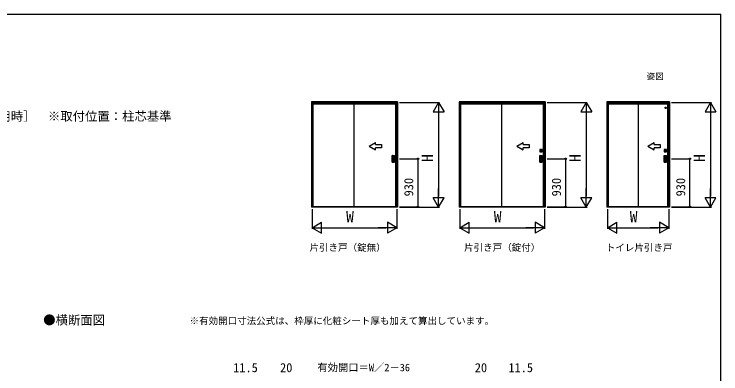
# Model space of a CAD drawing. Units: millimetres, scale not verified. Extents: x -525 to 525, y -783 to 779.
# Drawn here: x -161 to 525, y 398 to 747 of the extents above; entities that cross this region are included whole.
import ezdxf
from ezdxf.enums import TextEntityAlignment as Align

# ---------------------------------------------------------------- set-up
doc = ezdxf.new("R2010")
doc.units = ezdxf.units.MM
doc.header["$LTSCALE"] = 4
for name, color, linetype in [('0-2_USER1', 3, 'Continuous'), ('0-7_YKK_A1', 4, 'Continuous'), ('0-8_YKK_D', 6, 'Continuous'), ('0-9_YKK_ZWAK', 7, 'Continuous')]:
    doc.layers.add(name, color=color, linetype=linetype)
doc.styles.add('ＭＳ ゴシック', font='')
doc.styles.get('ＭＳ ゴシック').set_extended_font_data('MS Gothic')

msp = doc.modelspace()

# ---------------------------------------------------------------- linework, layer by layer
at = {"layer": '0-7_YKK_A1'}
for p, q in [((211.1, 661.7), (127.8, 661.7)), ((127.8, 661.7), (127.8, 559.475)), ((127.8, 661.125), (128.175, 661.125)), ((129, 661.7), (129, 559.475)), ((209.9, 660.5), (129, 660.5)), ((129.375, 660.5), (129.375, 659.625)), ((129.375, 659.925), (209.525, 659.925)), ((129.375, 659.775), (209.525, 659.775)), ((129.375, 559.675), (129.375, 659.625)), ((209.525, 660.5), (209.525, 659.625)), ((209.525, 559.675), (209.525, 659.625)), ((209.9, 661.7), (209.9, 559.475)), ((211.1, 661.125), (210.725, 661.125)), ((211.1, 661.7), (211.1, 559.475)), ((354.4, 661.7), (271.1, 661.7)), ((271.1, 661.7), (271.1, 559.475)), ((271.1, 661.125), (271.475, 661.125)), ((272.3, 661.7), (272.3, 559.475)), ((353.2, 660.5), (272.3, 660.5)), ((272.675, 660.5), (272.675, 659.625)), ((272.675, 659.925), (352.825, 659.925)), ((272.675, 659.775), (352.825, 659.775)), ((272.675, 559.675), (272.675, 659.625)), ((352.825, 660.5), (352.825, 659.625)), ((352.825, 559.675), (352.825, 659.625)), ((353.2, 661.7), (353.2, 559.475)), ((354.4, 661.125), (354.025, 661.125)), ((354.4, 661.7), (354.4, 559.475)), ((475, 661.7), (414.4, 661.7)), ((414.4, 661.7), (414.4, 559.475)), ((414.4, 661.125), (414.775, 661.125)), ((415.6, 661.7), (415.6, 559.475)), ((473.8, 660.5), (415.6, 660.5)), ((415.975, 660.5), (415.975, 659.625)), ((415.975, 659.925), (473.425, 659.925)), ((415.975, 659.775), (473.425, 659.775)), ((415.975, 559.675), (415.975, 659.625)), ((473.425, 660.5), (473.425, 659.625)), ((473.425, 559.675), (473.425, 659.625)), ((473.8, 661.7), (473.8, 559.475)), ((475, 661.125), (474.625, 661.125)), ((475, 661.7), (475, 559.475)), ((183.751, 618.561), (189.751, 622.025)), ((183.751, 618.561), (189.751, 615.097)), ((189.751, 620.061), (189.751, 622.025)), ((327.051, 618.561), (333.051, 622.025)), ((327.051, 618.561), (333.051, 615.097)), ((333.051, 620.061), (333.051, 622.025)), ((454.2, 618.561), (460.2, 622.025)), ((454.2, 618.561), (460.2, 615.097)), ((460.2, 620.061), (460.2, 622.025)), ((189.751, 615.097), (189.751, 617.061)), ((333.051, 615.097), (333.051, 617.061)), ((349.4, 615.25), (349.4, 613.2)), ((351.475, 615.275), (349.425, 615.275)), ((349.425, 613.175), (351.475, 613.175)), ((349.662, 613.463), (349.662, 614.988)), ((349.667, 613.468), (349.667, 614.983)), ((349.687, 615.013), (351.212, 615.013)), ((351.212, 613.438), (349.687, 613.438)), ((349.692, 615.008), (351.207, 615.008)), ((350.3, 613.443), (349.692, 613.443)), ((349.782, 614.33), (349.782, 614.12)), ((350.09, 614.33), (349.782, 614.33)), ((349.782, 614.12), (349.82, 614.158)), ((350.09, 614.12), (349.782, 614.12)), ((349.82, 614.293), (350.081, 614.293)), ((350.081, 614.158), (349.82, 614.158)), ((350.3, 613.455), (350.3, 613.443)), ((350.6, 613.455), (350.3, 613.455)), ((350.387, 614.013), (350.387, 614.438)), ((350.512, 614.438), (350.512, 614.013)), ((350.6, 613.443), (350.6, 613.455)), ((351.207, 613.443), (350.6, 613.443)), ((350.81, 614.33), (351.117, 614.33)), ((350.81, 614.12), (351.117, 614.12)), ((351.08, 614.293), (350.819, 614.293)), ((350.819, 614.158), (351.08, 614.158)), ((351.117, 614.12), (351.08, 614.158)), ((351.117, 614.33), (351.117, 614.12)), ((351.232, 614.983), (351.232, 613.468)), ((351.237, 614.988), (351.237, 613.463)), ((351.5, 613.2), (351.5, 615.25)), ((460.2, 615.097), (460.2, 617.061)), ((470, 615.25), (470, 613.2)), ((472.075, 615.275), (470.025, 615.275)), ((470.025, 613.175), (472.075, 613.175)), ((470.262, 613.463), (470.262, 614.988)), ((470.267, 613.468), (470.267, 614.983)), ((470.287, 615.013), (471.812, 615.013)), ((471.812, 613.438), (470.287, 613.438)), ((470.292, 615.008), (471.807, 615.008)), ((470.9, 613.443), (470.292, 613.443)), ((470.382, 614.33), (470.382, 614.12)), ((470.69, 614.33), (470.382, 614.33)), ((470.382, 614.12), (470.42, 614.158)), ((470.69, 614.12), (470.382, 614.12)), ((470.42, 614.293), (470.681, 614.293)), ((470.681, 614.158), (470.42, 614.158)), ((470.9, 613.455), (470.9, 613.443)), ((471.2, 613.455), (470.9, 613.455)), ((470.987, 614.013), (470.987, 614.438)), ((471.112, 614.438), (471.112, 614.013)), ((471.2, 613.443), (471.2, 613.455)), ((471.807, 613.443), (471.2, 613.443)), ((471.41, 614.33), (471.717, 614.33)), ((471.41, 614.12), (471.717, 614.12)), ((471.68, 614.293), (471.419, 614.293)), ((471.419, 614.158), (471.68, 614.158)), ((471.717, 614.12), (471.68, 614.158)), ((471.717, 614.33), (471.717, 614.12)), ((471.832, 614.983), (471.832, 613.468)), ((471.837, 614.988), (471.837, 613.463)), ((472.1, 613.2), (472.1, 615.25)), ((206.15, 603.175), (206.15, 609.575)), ((206.2, 609.625), (208.2, 609.625)), ((206.45, 609.075), (206.45, 603.675)), ((207.9, 609.125), (206.5, 609.125)), ((206.5, 603.625), (207.9, 603.625)), ((207.95, 603.675), (207.95, 609.075)), ((208.25, 603.175), (208.25, 609.575)), ((349.45, 603.175), (349.45, 609.575)), ((349.5, 609.625), (351.5, 609.625)), ((349.75, 609.075), (349.75, 603.675)), ((351.2, 609.125), (349.8, 609.125)), ((349.8, 603.625), (351.2, 603.625)), ((351.25, 603.675), (351.25, 609.075)), ((351.55, 603.175), (351.55, 609.575)), ((470.05, 603.175), (470.05, 609.575)), ((470.1, 609.625), (472.1, 609.625)), ((470.35, 609.075), (470.35, 603.675)), ((471.8, 609.125), (470.4, 609.125)), ((470.4, 603.625), (471.8, 603.625)), ((471.85, 603.675), (471.85, 609.075)), ((472.15, 603.175), (472.15, 609.575)), ((206.2, 603.125), (208.2, 603.125)), ((349.5, 603.125), (351.5, 603.125)), ((470.1, 603.125), (472.1, 603.125)), ((211.1, 559.475), (127.8, 559.475)), ((128.375, 559.85), (128.375, 559.475)), ((129.375, 559.475), (129.375, 559.675)), ((209.525, 559.675), (129.375, 559.675)), ((209.525, 559.475), (209.525, 559.675)), ((210.525, 559.85), (210.525, 559.475)), ((354.4, 559.475), (271.1, 559.475)), ((271.675, 559.85), (271.675, 559.475)), ((272.675, 559.475), (272.675, 559.675)), ((352.825, 559.675), (272.675, 559.675)), ((352.825, 559.475), (352.825, 559.675)), ((353.825, 559.85), (353.825, 559.475)), ((475, 559.475), (414.4, 559.475)), ((414.975, 559.85), (414.975, 559.475)), ((415.975, 559.475), (415.975, 559.675)), ((473.425, 559.675), (415.975, 559.675)), ((473.425, 559.475), (473.425, 559.675)), ((474.425, 559.85), (474.425, 559.475))]:
    msp.add_line(p, q, dxfattribs=at)
for points in [[(168.7, 659.775), (168.7, 559.875), (209.7, 559.875)], [(312, 659.775), (312, 559.875), (352.825, 559.875)], [(444.7, 659.775), (444.7, 559.875), (473.425, 559.875)], [(189.751, 620.061), (195.751, 620.061), (195.751, 617.061), (189.751, 617.061)], [(333.051, 620.061), (339.051, 620.061), (339.051, 617.061), (333.051, 617.061)], [(460.2, 620.061), (466.2, 620.061), (466.2, 617.061), (460.2, 617.061)], [(349.82, 614.158), (349.82, 614.293), (349.782, 614.33)], [(351.08, 614.158), (351.08, 614.293), (351.117, 614.33)], [(470.42, 614.158), (470.42, 614.293), (470.382, 614.33)], [(471.68, 614.158), (471.68, 614.293), (471.717, 614.33)]]:
    msp.add_lwpolyline(points, dxfattribs=at)
for centre, radius in [((471.35, 655.825), 0.75), ((350.45, 614.225), 0.362), ((350.45, 614.225), 0.3), ((350.45, 614.225), 0.295), ((471.05, 614.225), 0.362), ((471.05, 614.225), 0.3), ((471.05, 614.225), 0.295)]:
    msp.add_circle(centre, radius, dxfattribs=at)
for centre, radius, start, end in [((349.425, 615.25), 0.025, 90, 180), ((349.425, 613.2), 0.025, 180, 270), ((349.687, 614.988), 0.025, 90, 180), ((349.687, 613.463), 0.025, 180, 270), ((349.692, 614.983), 0.025, 90, 180), ((349.692, 613.468), 0.025, 180, 270), ((350.45, 614.225), 0.375, 163.7398, 196.2602), ((350.45, 614.438), 0.0625, 90, 180), ((350.45, 614.013), 0.0625, 180, 270), ((350.45, 614.438), 0.0625, 0, 90), ((350.45, 614.013), 0.0625, 270, 0), ((350.45, 614.225), 0.375, 343.7398, 16.2602), ((351.207, 614.983), 0.025, 0, 90), ((351.207, 613.468), 0.025, 270, 0), ((351.212, 614.988), 0.025, 0, 90), ((351.212, 613.463), 0.025, 270, 0), ((351.475, 615.25), 0.025, 0, 90), ((351.475, 613.2), 0.025, 270, 0), ((470.025, 615.25), 0.025, 90, 180), ((470.025, 613.2), 0.025, 180, 270), ((470.287, 614.988), 0.025, 90, 180), ((470.287, 613.463), 0.025, 180, 270), ((470.292, 614.983), 0.025, 90, 180), ((470.292, 613.468), 0.025, 180, 270), ((471.05, 614.225), 0.375, 163.7398, 196.2602), ((471.05, 614.438), 0.0625, 90, 180), ((471.05, 614.013), 0.0625, 180, 270), ((471.05, 614.438), 0.0625, 0, 90), ((471.05, 614.013), 0.0625, 270, 0), ((471.05, 614.225), 0.375, 343.7398, 16.2602), ((471.807, 614.983), 0.025, 0, 90), ((471.807, 613.468), 0.025, 270, 0), ((471.812, 614.988), 0.025, 0, 90), ((471.812, 613.463), 0.025, 270, 0), ((472.075, 615.25), 0.025, 0, 90), ((472.075, 613.2), 0.025, 270, 0), ((206.2, 609.575), 0.05, 90, 180), ((206.5, 609.075), 0.05, 90, 180), ((206.5, 603.675), 0.05, 180, 270), ((207.9, 609.075), 0.05, 360, 90), ((207.9, 603.675), 0.05, 270, 360), ((208.2, 609.575), 0.05, 0, 90), ((349.5, 609.575), 0.05, 90, 180), ((349.8, 609.075), 0.05, 90, 180), ((349.8, 603.675), 0.05, 180, 270), ((351.2, 609.075), 0.05, 360, 90), ((351.2, 603.675), 0.05, 270, 360), ((351.5, 609.575), 0.05, 0, 90), ((470.1, 609.575), 0.05, 90, 180), ((470.4, 609.075), 0.05, 90, 180), ((470.4, 603.675), 0.05, 180, 270), ((471.8, 609.075), 0.05, 360, 90), ((471.8, 603.675), 0.05, 270, 360), ((472.1, 609.575), 0.05, 0, 90), ((206.2, 603.175), 0.05, 180, 270), ((208.2, 603.175), 0.05, 270, 0), ((349.5, 603.175), 0.05, 180, 270), ((351.5, 603.175), 0.05, 270, 0), ((470.1, 603.175), 0.05, 180, 270), ((472.1, 603.175), 0.05, 270, 0)]:
    msp.add_arc(centre, radius, start, end, dxfattribs=at)
at = {"layer": '0-8_YKK_D'}
for p, q in [((213.1, 661.125), (252.1, 661.125)), ((251.1, 661.125), (245.85, 652.032)), ((251.1, 661.125), (256.35, 652.032)), ((251.1, 661.125), (251.1, 642.938)), ((356.4, 661.125), (395.4, 661.125)), ((394.4, 661.125), (389.15, 652.032)), ((394.4, 661.125), (399.65, 652.032)), ((394.4, 661.125), (394.4, 642.938)), ((477, 661.125), (516, 661.125)), ((515, 661.125), (509.75, 652.032)), ((515, 661.125), (520.25, 652.032)), ((515, 661.125), (515, 642.938)), ((245.85, 652.032), (256.35, 652.032)), ((389.15, 652.032), (399.65, 652.032)), ((509.75, 652.032), (520.25, 652.032)), ((251.1, 650.625), (251.1, 569.975)), ((394.4, 650.625), (394.4, 569.975)), ((515, 650.625), (515, 569.975)), ((213.1, 606.375), (232.1, 606.375)), ((231.1, 559.875), (231.1, 606.375)), ((356.4, 606.375), (375.4, 606.375)), ((374.4, 559.875), (374.4, 606.375)), ((477, 606.375), (496, 606.375)), ((495, 559.875), (495, 606.375)), ((251.1, 559.475), (251.1, 577.662)), ((394.4, 559.475), (394.4, 577.662)), ((515, 559.475), (515, 577.662)), ((251.1, 559.475), (245.85, 568.568)), ((256.35, 568.568), (245.85, 568.568)), ((251.1, 559.475), (256.35, 568.568)), ((394.4, 559.475), (389.15, 568.568)), ((399.65, 568.568), (389.15, 568.568)), ((394.4, 559.475), (399.65, 568.568)), ((515, 559.475), (509.75, 568.568)), ((520.25, 568.568), (509.75, 568.568)), ((515, 559.475), (520.25, 568.568)), ((128.375, 557.475), (128.375, 538.475)), ((210.525, 557.475), (210.525, 538.475)), ((213.1, 559.875), (232.1, 559.875)), ((213.1, 559.475), (252.1, 559.475)), ((271.675, 557.475), (271.675, 538.475)), ((353.825, 557.475), (353.825, 538.475)), ((356.4, 559.875), (375.4, 559.875)), ((356.4, 559.475), (395.4, 559.475)), ((414.975, 557.475), (414.975, 538.475)), ((474.425, 557.475), (474.425, 538.475)), ((477, 559.875), (496, 559.875)), ((477, 559.475), (516, 559.475)), ((128.375, 539.475), (137.468, 544.725)), ((137.468, 534.225), (137.468, 544.725)), ((210.525, 539.475), (201.432, 544.725)), ((201.432, 544.725), (201.432, 534.225)), ((271.675, 539.475), (280.768, 544.725)), ((280.768, 534.225), (280.768, 544.725)), ((353.825, 539.475), (344.732, 544.725)), ((344.732, 544.725), (344.732, 534.225)), ((414.975, 539.475), (424.068, 544.725)), ((424.068, 534.225), (424.068, 544.725)), ((474.425, 539.475), (465.332, 544.725)), ((465.332, 544.725), (465.332, 534.225)), ((128.375, 539.475), (137.468, 534.225)), ((128.375, 539.475), (146.562, 539.475)), ((138.875, 539.475), (200.025, 539.475)), ((210.525, 539.475), (192.338, 539.475)), ((210.525, 539.475), (201.432, 534.225)), ((271.675, 539.475), (280.768, 534.225)), ((271.675, 539.475), (289.862, 539.475)), ((282.175, 539.475), (343.325, 539.475)), ((353.825, 539.475), (335.638, 539.475)), ((353.825, 539.475), (344.732, 534.225)), ((414.975, 539.475), (424.068, 534.225)), ((414.975, 539.475), (433.162, 539.475)), ((425.475, 539.475), (463.925, 539.475)), ((474.425, 539.475), (456.238, 539.475)), ((474.425, 539.475), (465.332, 534.225))]:
    msp.add_line(p, q, dxfattribs=at)
for centre in [(231.1, 606.375), (374.4, 606.375), (495, 606.375), (231.1, 559.875), (374.4, 559.875), (495, 559.875)]:
    msp.add_circle(centre, 0.637, dxfattribs=at)
at = {"layer": '0-9_YKK_ZWAK'}
msp.add_line((-525, 746.7), (525, 746.7), dxfattribs=at)
msp.add_lwpolyline([(-525, -783.3), (525, -783.3), (525, 746.7)], dxfattribs=at)

# ---------------------------------------------------------------- texts
at = {"layer": '0-2_USER1', "style": 'ＭＳ ゴシック'}
for s, height, p in [('姿図', 5.865, (453, 681.7)), ('［床先貼 埋込敷居（アルミ）使用時］  ※取付位置：柱芯基準', 8.798, (-350, 640.609)), ('片引き戸（錠無）', 6.598, (125.824, 514.978)), ('片引き戸（錠付）', 6.598, (275.824, 514.978)), ('トイレ片引き戸', 6.598, (413.364, 514.876)), ('●横断面図', 8.798, (-132.636, 442.885)), ('※有効開口寸法公式は、枠厚に化粧シート厚も加えて算出しています。', 6.598, (9.393, 443.825))]:
    msp.add_text(s, height=height, dxfattribs=at).set_placement(p, align=Align.BOTTOM_LEFT)
at = {"layer": '0-8_YKK_D', "style": 'ＭＳ ゴシック'}
for s, height, p in [('H', 11, (249.1, 603.311)), ('H', 11, (392.4, 603.311)), ('H', 11, (513, 603.311)), ('930', 8.798, (229.1, 569.864)), ('930', 8.798, (372.4, 569.864)), ('930', 8.798, (493, 569.864))]:
    msp.add_text(s, height=height, rotation=90, dxfattribs=at).set_placement(p, align=Align.BOTTOM_LEFT)
for s, height, p in [('W', 11, (161.353, 541.475)), ('W', 11, (304.653, 541.475)), ('W', 11, (436.603, 541.475)), ('11.5', 8.798, (51.683, 396.679)), ('20', 8.798, (97.21, 396.679)), ('有効開口＝W／2－36', 7.331, (133.402, 397.986)), ('20', 8.798, (286.21, 396.679)), ('11.5', 8.798, (318.783, 396.679))]:
    msp.add_text(s, height=height, dxfattribs=at).set_placement(p, align=Align.BOTTOM_LEFT)

doc.saveas('drawing.dxf')
